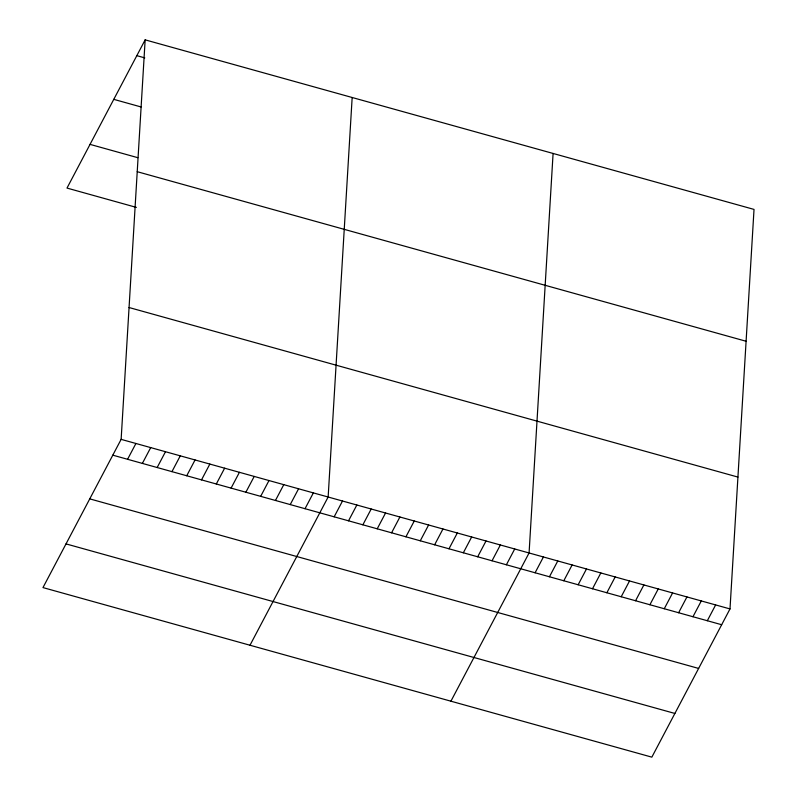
<?xml version="1.0" encoding="UTF-8"?>
<svg xmlns="http://www.w3.org/2000/svg" width="797" height="797" viewBox="0 0 797 797"><rect width="100%" height="100%" fill="white"/><g stroke="black" fill="none" stroke-linecap="round" stroke-linejoin="round"><path stroke-width="1.2" d="M121.134 439.366L145.154 39.85L754.022 209.412L730.002 608.928L651.846 757.15L42.978 587.588L121.134 439.366L730.002 608.928M352.164 97.503L328.145 497.009L249.999 645.241M553.088 153.452L529.078 552.969L450.923 701.191M145.154 39.85L66.998 188.072L136.387 207.399M127.58 459.291L135.918 443.481M142.374 463.406L150.703 447.595M157.158 467.52L165.487 451.72M171.943 471.645L180.281 455.834M186.727 475.759L195.066 459.949M201.521 479.874L209.85 464.073M216.306 483.998L224.634 468.188M231.09 488.113L239.429 472.302M245.875 492.227L254.213 476.427M260.669 496.352L268.997 480.541M275.453 500.466L283.782 484.656M290.238 504.581L298.576 488.78M305.022 508.705L313.36 492.895M334.162 516.815L342.501 501.014M348.518 520.82L356.847 505.009M362.864 524.815L371.203 509.004M377.22 528.809L385.559 512.999M391.576 532.804L399.905 516.994M405.922 536.799L414.261 520.999M420.278 540.794L428.607 524.994M434.624 544.799L442.963 528.989M448.98 548.794L457.319 532.984M463.336 552.789L471.665 536.979M477.682 556.784L486.021 540.974M492.038 560.779L500.367 544.979M506.384 564.784L514.723 548.974M535.096 572.774L543.424 556.964M549.442 576.769L557.78 560.958M563.798 580.764L572.126 564.963M578.144 584.769L586.482 568.958M592.5 588.764L600.838 572.953M606.856 592.759L615.184 576.948M621.202 596.754L629.54 580.943M635.558 600.749L643.886 584.948M649.904 604.744L658.242 588.943M664.26 608.749L672.598 592.938M678.616 612.744L686.944 596.933M692.962 616.739L701.3 600.928M707.318 620.733L715.646 604.923M136.815 55.66L144.775 57.872M113.772 99.356L141.069 106.957M90.041 144.377L137.811 157.686M137.223 171.694L746.092 341.255M129.054 307.522L737.932 477.084M112.795 455.167L721.664 624.728M89.752 498.872L698.63 668.434M66.021 543.893L674.89 713.454"/></g></svg>
